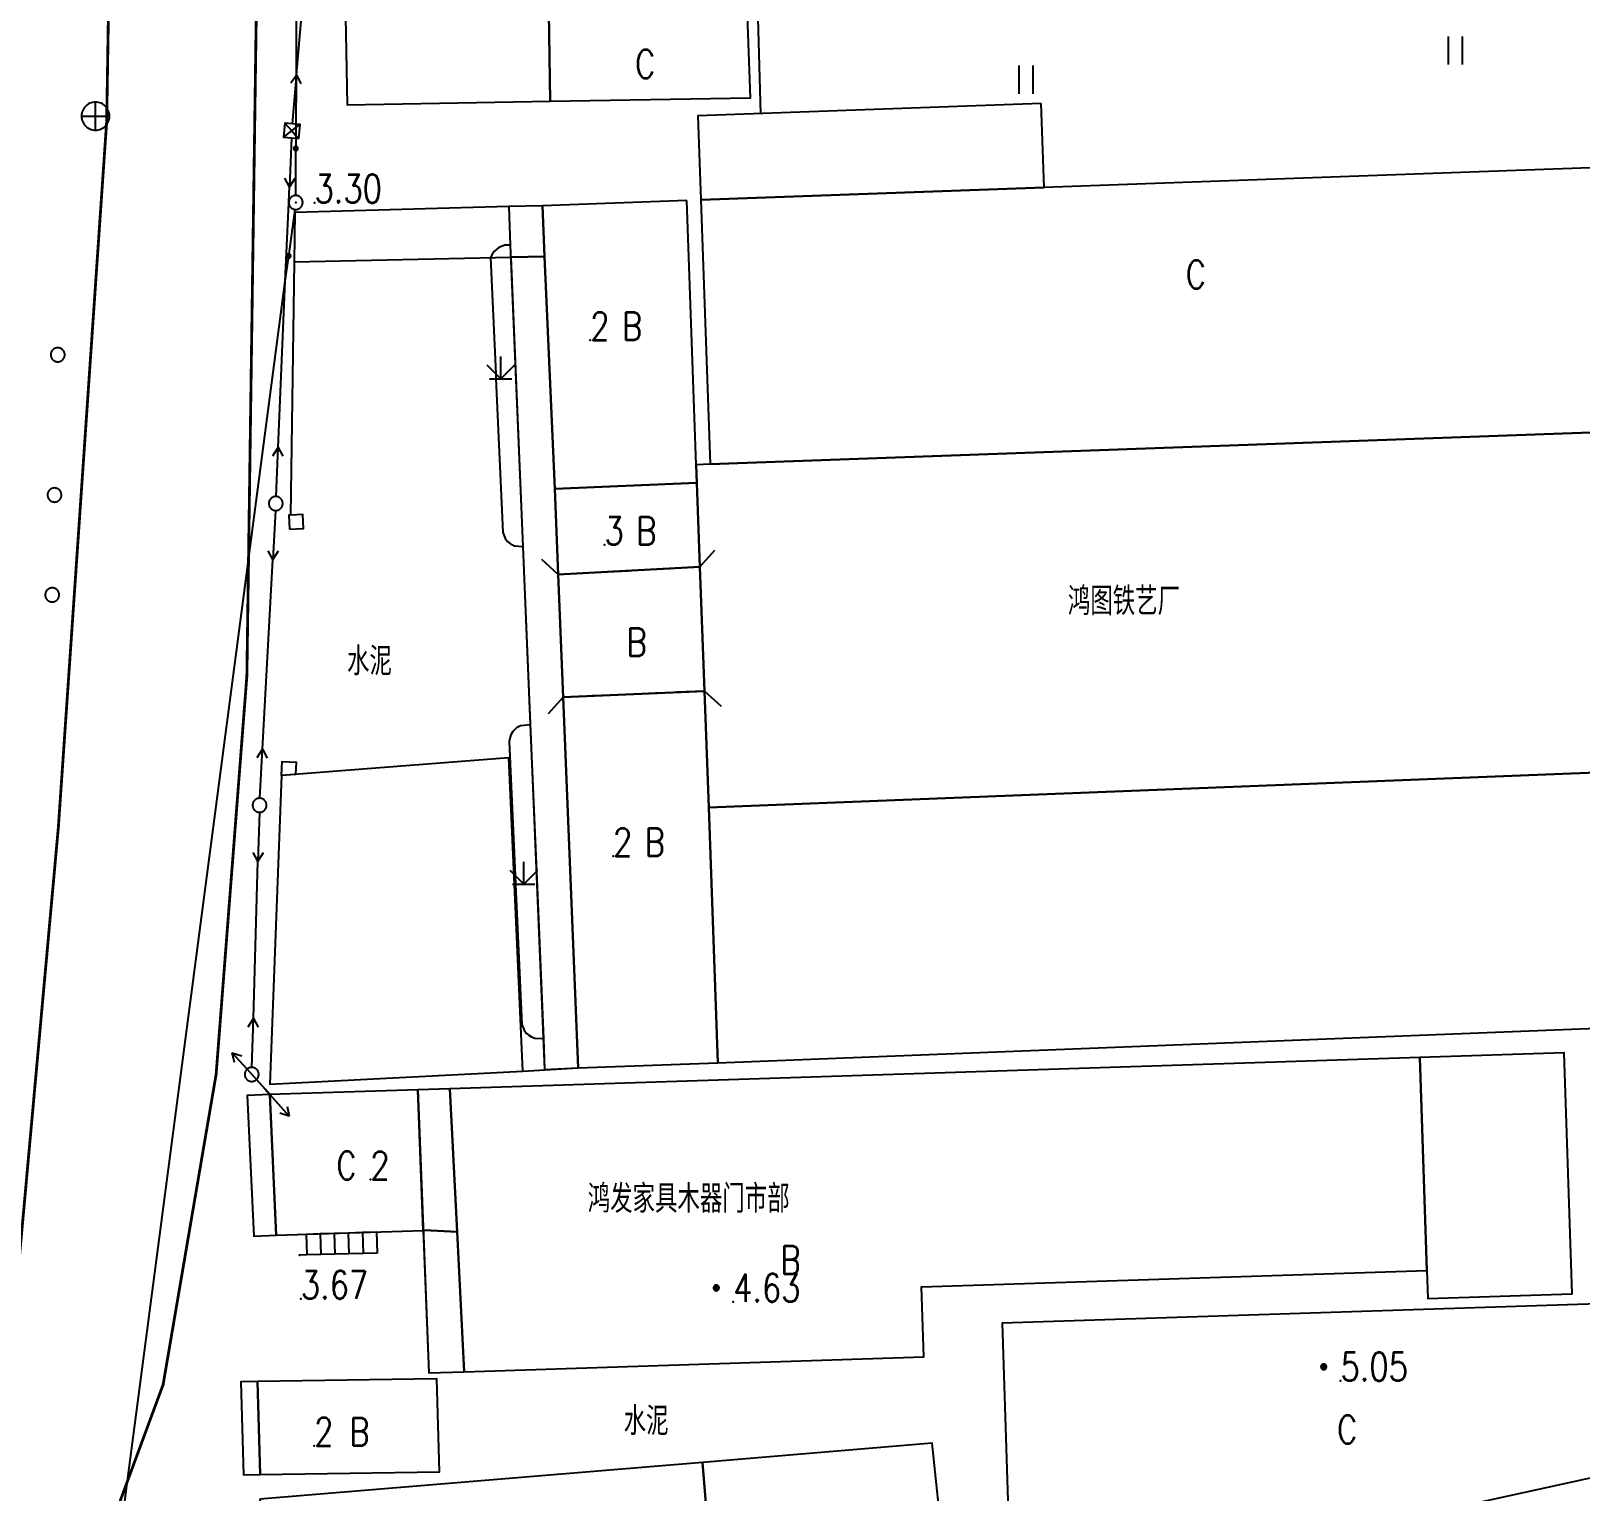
# Model space of a CAD drawing. Extents: x 500064 to 501389, y 2542464 to 2545400.
# Drawn here: x 500870.9 to 500926.1, y 2543060.9 to 2543113 of the extents above; entities that cross this region are included whole.
import ezdxf

# ---------------------------------------------------------------- set-up
doc = ezdxf.new("R2010")
doc.units = 0
doc.header["$LTSCALE"] = 0.5
doc.linetypes.add('CENTER', pattern=[50.8, 31.75, -6.35, 6.35, -6.35])
doc.layers.add('地形图', color=8, linetype='CONTINUOUS')
doc.styles.add('HZ', font='romans.shx', dxfattribs={"width": 0.8, "bigfont": 'hztxt.shx'})

msp = doc.modelspace()

# ---------------------------------------------------------------- linework, layer by layer
at = {"layer": '地形图', "linetype": 'Continuous', "const_width": 0.1}
for points in [[(500667.086, 2543067.802), (500671.164, 2543067.622), (500701.342, 2543066.147), (500776.595, 2543062.722), (500799.805, 2543061.735), (500803.564, 2543059.778), (500821.423, 2543056.131), (500853.3, 2543056.079), (500858.689, 2543055.787), (500865.966, 2543053.35), (500870.357, 2543068.279), (500871.832, 2543084.568), (500873.555, 2543109.732), (500873.767, 2543122.87), (500871.505, 2543174.385), (500869.9, 2543231.392), (500861.967, 2543231.689)], [(500850.517, 2543005.948), (500853.029, 2543012.401), (500853.119, 2543012.632), (500855.767, 2543019.898), (500866.887, 2543043.639), (500870.881, 2543052.018), (500875.567, 2543064.709), (500877.172, 2543074.102), (500877.457, 2543075.769), (500878.553, 2543089.964), (500879.152, 2543132.117), (500876.635, 2543182.176), (500875.783, 2543196.785), (500880.942, 2543198.414), (500929.447, 2543199.555), (500953.948, 2543200.504), (500963.999, 2543201.539), (500971.892, 2543201.528)]]:
    msp.add_lwpolyline(points, dxfattribs=at)
at = {"layer": '地形图'}
for points in [[(500880.465, 2543161.488), (500880.411, 2543144.093), (500880.408, 2543143.246), (500880.408, 2543143.229), (500880.408, 2543143.214), (500880.402, 2543141.413), (500880.398, 2543140.231), (500880.308, 2543111.367), (500880.307, 2543111.175), (500880.303, 2543109.638), (500880.302, 2543109.513), (500880.301, 2543109.237), (500880.301, 2543109.135), (500880.3, 2543108.844)], [(500880.326, 2543111.393), (500881.387, 2543123.748)], [(500896.76, 2543113.834), (500896.866, 2543110.012)], [(500921.392, 2543111.763), (500921.392, 2543112.763)], [(500921.892, 2543111.763), (500921.892, 2543112.763)], [(500880.124, 2543111.103), (500880.308, 2543111.367), (500880.326, 2543111.393)], [(500880.177, 2543109.65), (500880.307, 2543111.175), (500880.326, 2543111.393)], [(500880.326, 2543111.393), (500880.476, 2543111.073)], [(500906.09, 2543110.721), (500906.09, 2543111.721)], [(500906.59, 2543110.721), (500906.59, 2543111.721)], [(500873.157, 2543109.422), (500873.209, 2543109.424), (500873.261, 2543109.433), (500873.311, 2543109.446), (500873.36, 2543109.465), (500873.407, 2543109.489), (500873.45, 2543109.517), (500873.491, 2543109.55), (500873.528, 2543109.587), (500873.561, 2543109.628), (500873.59, 2543109.672), (500873.613, 2543109.718), (500873.632, 2543109.767), (500873.646, 2543109.818), (500873.654, 2543109.87), (500873.657, 2543109.922), (500873.654, 2543109.974), (500873.646, 2543110.026), (500873.632, 2543110.076), (500873.613, 2543110.125), (500873.59, 2543110.172), (500873.561, 2543110.216), (500873.528, 2543110.256), (500873.491, 2543110.293), (500873.45, 2543110.326), (500873.407, 2543110.355), (500873.36, 2543110.379), (500873.311, 2543110.397), (500873.261, 2543110.411), (500873.209, 2543110.419), (500873.157, 2543110.422), (500873.104, 2543110.419), (500873.053, 2543110.411), (500873.002, 2543110.397), (500872.953, 2543110.379), (500872.907, 2543110.355), (500872.863, 2543110.326), (500872.822, 2543110.293), (500872.785, 2543110.256), (500872.752, 2543110.216), (500872.724, 2543110.172), (500872.7, 2543110.125), (500872.681, 2543110.076), (500872.667, 2543110.026), (500872.659, 2543109.974), (500872.657, 2543109.922), (500872.659, 2543109.87), (500872.667, 2543109.818), (500872.681, 2543109.767), (500872.7, 2543109.718), (500872.724, 2543109.672), (500872.752, 2543109.628), (500872.785, 2543109.587), (500872.822, 2543109.55), (500872.863, 2543109.517), (500872.907, 2543109.489), (500872.953, 2543109.465), (500873.002, 2543109.446), (500873.053, 2543109.433), (500873.104, 2543109.424), (500873.157, 2543109.422)], [(500873.157, 2543109.422), (500873.157, 2543109.922), (500873.157, 2543110.422)], [(500872.657, 2543109.922), (500873.157, 2543109.922), (500873.657, 2543109.922)], [(500880.401, 2543109.126), (500880.448, 2543109.624), (500880.303, 2543109.638), (500880.177, 2543109.65), (500879.909, 2543109.675), (500879.862, 2543109.177), (500880.144, 2543109.151), (500880.301, 2543109.135), (500880.401, 2543109.126)], [(500879.862, 2543109.177), (500880.155, 2543109.4), (500880.302, 2543109.513), (500880.448, 2543109.624)], [(500879.909, 2543109.675), (500880.155, 2543109.4), (500880.301, 2543109.237), (500880.401, 2543109.126)], [(500880.144, 2543109.151), (500880.069, 2543107.402)], [(500880.3, 2543108.844), (500880.298, 2543108.844), (500880.296, 2543108.844), (500880.293, 2543108.844), (500880.291, 2543108.844), (500880.288, 2543108.843), (500880.286, 2543108.843), (500880.284, 2543108.842), (500880.282, 2543108.842), (500880.279, 2543108.841), (500880.277, 2543108.841), (500880.275, 2543108.84), (500880.273, 2543108.839), (500880.27, 2543108.838), (500880.268, 2543108.837), (500880.266, 2543108.836), (500880.264, 2543108.835), (500880.262, 2543108.834), (500880.26, 2543108.833), (500880.258, 2543108.831), (500880.256, 2543108.83), (500880.254, 2543108.829), (500880.252, 2543108.827), (500880.251, 2543108.826), (500880.249, 2543108.824), (500880.247, 2543108.822), (500880.245, 2543108.821), (500880.244, 2543108.819), (500880.242, 2543108.817), (500880.241, 2543108.815), (500880.239, 2543108.813), (500880.238, 2543108.812), (500880.237, 2543108.81), (500880.236, 2543108.808), (500880.234, 2543108.806), (500880.233, 2543108.804), (500880.232, 2543108.801), (500880.231, 2543108.799), (500880.23, 2543108.797), (500880.23, 2543108.795), (500880.229, 2543108.793), (500880.228, 2543108.79), (500880.227, 2543108.788), (500880.227, 2543108.786), (500880.226, 2543108.784), (500880.226, 2543108.781), (500880.226, 2543108.779), (500880.225, 2543108.777), (500880.225, 2543108.774), (500880.225, 2543108.772), (500880.225, 2543108.769), (500880.225, 2543108.767), (500880.225, 2543108.765), (500880.225, 2543108.762), (500880.226, 2543108.76), (500880.226, 2543108.758), (500880.226, 2543108.755), (500880.227, 2543108.753), (500880.227, 2543108.751), (500880.228, 2543108.749), (500880.229, 2543108.746), (500880.229, 2543108.744), (500880.23, 2543108.742), (500880.231, 2543108.74), (500880.232, 2543108.738), (500880.233, 2543108.735), (500880.234, 2543108.733), (500880.235, 2543108.731), (500880.237, 2543108.729), (500880.238, 2543108.727), (500880.239, 2543108.725), (500880.241, 2543108.723), (500880.242, 2543108.722), (500880.244, 2543108.72), (500880.245, 2543108.718), (500880.247, 2543108.716), (500880.248, 2543108.715), (500880.25, 2543108.713), (500880.252, 2543108.712), (500880.254, 2543108.71), (500880.256, 2543108.709), (500880.258, 2543108.707), (500880.26, 2543108.706), (500880.262, 2543108.705), (500880.264, 2543108.704), (500880.266, 2543108.703), (500880.268, 2543108.701), (500880.27, 2543108.701), (500880.273, 2543108.699), (500880.275, 2543108.699), (500880.277, 2543108.698), (500880.279, 2543108.697), (500880.281, 2543108.697), (500880.283, 2543108.696), (500880.286, 2543108.696), (500880.288, 2543108.695), (500880.29, 2543108.695), (500880.293, 2543108.695), (500880.295, 2543108.694), (500880.297, 2543108.694), (500880.3, 2543108.694)], [(500880.237, 2543108.81), (500880.273, 2543108.699)], [(500880.273, 2543108.699), (500880.275, 2543108.699)], [(500880.277, 2543108.841), (500880.275, 2543108.84)], [(500880.275, 2543108.699), (500880.275, 2543108.84)], [(500880.277, 2543108.841), (500880.3, 2543108.77), (500880.323, 2543108.698)], [(500880.295, 2543107.094), (500880.3, 2543108.694), (500880.3, 2543108.77), (500880.3, 2543108.844)], [(500880.3, 2543108.694), (500880.302, 2543108.694), (500880.304, 2543108.694), (500880.307, 2543108.695), (500880.309, 2543108.695), (500880.311, 2543108.695), (500880.314, 2543108.696), (500880.316, 2543108.696), (500880.318, 2543108.697), (500880.321, 2543108.697), (500880.323, 2543108.698), (500880.325, 2543108.698), (500880.327, 2543108.699), (500880.33, 2543108.7), (500880.332, 2543108.701), (500880.334, 2543108.702), (500880.336, 2543108.703), (500880.338, 2543108.705), (500880.34, 2543108.706), (500880.342, 2543108.707), (500880.344, 2543108.708), (500880.346, 2543108.71), (500880.348, 2543108.711), (500880.349, 2543108.713), (500880.351, 2543108.714), (500880.353, 2543108.716), (500880.355, 2543108.718), (500880.356, 2543108.719), (500880.358, 2543108.721), (500880.359, 2543108.723), (500880.361, 2543108.725), (500880.362, 2543108.727), (500880.363, 2543108.729), (500880.364, 2543108.731), (500880.366, 2543108.733), (500880.367, 2543108.735), (500880.368, 2543108.737), (500880.369, 2543108.739), (500880.37, 2543108.741), (500880.37, 2543108.744), (500880.371, 2543108.746), (500880.372, 2543108.748), (500880.373, 2543108.75), (500880.373, 2543108.753), (500880.374, 2543108.755), (500880.374, 2543108.757), (500880.374, 2543108.76), (500880.375, 2543108.762), (500880.375, 2543108.764), (500880.375, 2543108.767), (500880.375, 2543108.769), (500880.375, 2543108.771), (500880.375, 2543108.774), (500880.375, 2543108.776), (500880.374, 2543108.778), (500880.374, 2543108.781), (500880.374, 2543108.783), (500880.373, 2543108.785), (500880.373, 2543108.788), (500880.372, 2543108.79), (500880.371, 2543108.792), (500880.371, 2543108.794), (500880.37, 2543108.797), (500880.369, 2543108.799), (500880.368, 2543108.801), (500880.367, 2543108.803), (500880.366, 2543108.805), (500880.365, 2543108.807), (500880.363, 2543108.809), (500880.362, 2543108.811), (500880.361, 2543108.813), (500880.359, 2543108.815), (500880.358, 2543108.817), (500880.356, 2543108.819), (500880.355, 2543108.82), (500880.353, 2543108.822), (500880.351, 2543108.824), (500880.35, 2543108.825), (500880.348, 2543108.827), (500880.346, 2543108.828), (500880.344, 2543108.83), (500880.342, 2543108.831), (500880.34, 2543108.832), (500880.338, 2543108.834), (500880.336, 2543108.835), (500880.334, 2543108.836), (500880.332, 2543108.837), (500880.33, 2543108.838), (500880.327, 2543108.839), (500880.325, 2543108.84), (500880.323, 2543108.841), (500880.321, 2543108.841), (500880.319, 2543108.842), (500880.317, 2543108.842), (500880.314, 2543108.843), (500880.312, 2543108.843), (500880.31, 2543108.844), (500880.307, 2543108.844), (500880.305, 2543108.844), (500880.303, 2543108.844), (500880.3, 2543108.844)], [(500880.323, 2543108.698), (500880.325, 2543108.698)], [(500880.325, 2543108.698), (500880.325, 2543108.84)], [(500880.327, 2543108.839), (500880.325, 2543108.84)], [(500880.327, 2543108.839), (500880.363, 2543108.729)], [(500880.069, 2543107.402), (500879.906, 2543107.716)], [(500880.259, 2543107.701), (500880.069, 2543107.402)], [(500879.67, 2543098.113), (500879.924, 2543104.034), (500880.045, 2543106.829), (500880.047, 2543106.876), (500880.047, 2543106.881), (500880.069, 2543107.402)], [(500880.294, 2543106.594), (500880.31, 2543106.595), (500880.325, 2543106.596), (500880.341, 2543106.599), (500880.356, 2543106.602), (500880.371, 2543106.607), (500880.386, 2543106.612), (500880.4, 2543106.618), (500880.414, 2543106.625), (500880.428, 2543106.633), (500880.441, 2543106.642), (500880.453, 2543106.652), (500880.465, 2543106.662), (500880.476, 2543106.673), (500880.487, 2543106.685), (500880.496, 2543106.697), (500880.505, 2543106.71), (500880.513, 2543106.724), (500880.52, 2543106.738), (500880.526, 2543106.752), (500880.532, 2543106.767), (500880.536, 2543106.782), (500880.54, 2543106.797), (500880.542, 2543106.813), (500880.543, 2543106.829), (500880.544, 2543106.844), (500880.543, 2543106.86), (500880.542, 2543106.876), (500880.54, 2543106.891), (500880.536, 2543106.906), (500880.532, 2543106.922), (500880.526, 2543106.936), (500880.52, 2543106.951), (500880.513, 2543106.965), (500880.505, 2543106.978), (500880.496, 2543106.991), (500880.487, 2543107.004), (500880.476, 2543107.015), (500880.465, 2543107.027), (500880.453, 2543107.037), (500880.441, 2543107.047), (500880.428, 2543107.055), (500880.414, 2543107.063), (500880.4, 2543107.07), (500880.386, 2543107.077), (500880.371, 2543107.082), (500880.356, 2543107.086), (500880.341, 2543107.09), (500880.325, 2543107.092), (500880.31, 2543107.094), (500880.295, 2543107.094), (500880.278, 2543107.094), (500880.263, 2543107.092), (500880.247, 2543107.09), (500880.232, 2543107.086), (500880.217, 2543107.082), (500880.202, 2543107.077), (500880.188, 2543107.07), (500880.174, 2543107.063), (500880.16, 2543107.055), (500880.147, 2543107.047), (500880.135, 2543107.037), (500880.123, 2543107.027), (500880.112, 2543107.015), (500880.101, 2543107.004), (500880.092, 2543106.991), (500880.083, 2543106.978), (500880.075, 2543106.965), (500880.068, 2543106.951), (500880.062, 2543106.936), (500880.056, 2543106.922), (500880.052, 2543106.906), (500880.048, 2543106.891), (500880.047, 2543106.881), (500880.047, 2543106.876), (500880.044, 2543106.86), (500880.044, 2543106.844), (500880.045, 2543106.829), (500880.046, 2543106.813), (500880.048, 2543106.797), (500880.052, 2543106.782), (500880.056, 2543106.767), (500880.062, 2543106.752), (500880.068, 2543106.738), (500880.075, 2543106.724), (500880.083, 2543106.71), (500880.092, 2543106.697), (500880.101, 2543106.685), (500880.112, 2543106.673), (500880.123, 2543106.662), (500880.135, 2543106.652), (500880.147, 2543106.642), (500880.16, 2543106.633), (500880.174, 2543106.625), (500880.188, 2543106.618), (500880.202, 2543106.612), (500880.217, 2543106.607), (500880.232, 2543106.602), (500880.247, 2543106.599), (500880.261, 2543106.596), (500880.263, 2543106.596), (500880.278, 2543106.595), (500880.294, 2543106.594)], [(500880.261, 2543106.596), (500880.053, 2543105.01), (500880.043, 2543104.937), (500880.033, 2543104.861)], [(500889.087, 2543106.729), (500887.887, 2543106.696), (500887.944, 2543105.327), (500888.392, 2543094.58), (500888.657, 2543088.222), (500888.875, 2543082.997), (500889.123, 2543077.049), (500889.169, 2543075.936), (500890.367, 2543075.999)], [(500887.944, 2543105.327), (500887.748, 2543105.317), (500887.534, 2543105.237), (500887.377, 2543105.112), (500887.294, 2543105.002), (500887.24, 2543104.877), (500887.425, 2543100.738), (500887.433, 2543100.559), (500887.677, 2543095.089), (500887.764, 2543094.87), (500887.845, 2543094.766), (500887.949, 2543094.68), (500888.091, 2543094.609), (500888.392, 2543094.58)], [(500872.33, 2543046.271), (500879.924, 2543104.034), (500880.033, 2543104.861)], [(500880.053, 2543105.01), (500880.05, 2543105.01), (500880.048, 2543105.011), (500880.046, 2543105.011), (500880.043, 2543105.011), (500880.041, 2543105.011), (500880.039, 2543105.011), (500880.036, 2543105.01), (500880.034, 2543105.01), (500880.032, 2543105.01), (500880.029, 2543105.009), (500880.027, 2543105.009), (500880.025, 2543105.008), (500880.022, 2543105.008), (500880.02, 2543105.007), (500880.018, 2543105.006), (500880.016, 2543105.006), (500880.014, 2543105.005), (500880.011, 2543105.004), (500880.009, 2543105.003), (500880.007, 2543105.002), (500880.005, 2543105), (500880.003, 2543104.999), (500880.001, 2543104.998), (500879.999, 2543104.997), (500879.997, 2543104.995), (500879.996, 2543104.994), (500879.994, 2543104.992), (500879.992, 2543104.991), (500879.99, 2543104.989), (500879.989, 2543104.987), (500879.987, 2543104.986), (500879.985, 2543104.984), (500879.984, 2543104.982), (500879.983, 2543104.98), (500879.981, 2543104.978), (500879.98, 2543104.976), (500879.979, 2543104.974), (500879.977, 2543104.972), (500879.976, 2543104.97), (500879.975, 2543104.968), (500879.974, 2543104.966), (500879.973, 2543104.964), (500879.973, 2543104.961), (500879.972, 2543104.959), (500879.971, 2543104.957), (500879.97, 2543104.955), (500879.97, 2543104.952), (500879.969, 2543104.95), (500879.969, 2543104.948), (500879.969, 2543104.945), (500879.968, 2543104.943), (500879.968, 2543104.941), (500879.968, 2543104.938), (500879.968, 2543104.936), (500879.968, 2543104.934), (500879.968, 2543104.931), (500879.968, 2543104.929), (500879.969, 2543104.927), (500879.969, 2543104.924), (500879.969, 2543104.922), (500879.97, 2543104.92), (500879.97, 2543104.917), (500879.971, 2543104.915), (500879.972, 2543104.913), (500879.972, 2543104.911), (500879.973, 2543104.908), (500879.974, 2543104.906), (500879.975, 2543104.904), (500879.976, 2543104.902), (500879.977, 2543104.9), (500879.978, 2543104.898), (500879.98, 2543104.896), (500879.981, 2543104.894), (500879.982, 2543104.892), (500879.984, 2543104.89), (500879.985, 2543104.888), (500879.987, 2543104.886), (500879.988, 2543104.885), (500879.99, 2543104.883), (500879.991, 2543104.881), (500879.993, 2543104.88), (500879.995, 2543104.878), (500879.997, 2543104.877), (500879.999, 2543104.875), (500880.001, 2543104.874), (500880.003, 2543104.873), (500880.005, 2543104.871), (500880.008, 2543104.87), (500880.009, 2543104.869), (500880.011, 2543104.868), (500880.013, 2543104.867), (500880.015, 2543104.866), (500880.017, 2543104.865), (500880.02, 2543104.864), (500880.022, 2543104.864), (500880.024, 2543104.863), (500880.026, 2543104.863), (500880.029, 2543104.862), (500880.031, 2543104.862), (500880.033, 2543104.861)], [(500880.008, 2543104.87), (500879.985, 2543104.984)], [(500880.008, 2543104.87), (500880.009, 2543104.869)], [(500880.027, 2543105.009), (500880.009, 2543104.869)], [(500880.029, 2543105.009), (500880.027, 2543105.009)], [(500880.057, 2543104.862), (500880.043, 2543104.937), (500880.029, 2543105.009)], [(500880.033, 2543104.861), (500880.036, 2543104.861), (500880.038, 2543104.861), (500880.04, 2543104.861), (500880.043, 2543104.861), (500880.045, 2543104.861), (500880.047, 2543104.861), (500880.05, 2543104.861), (500880.052, 2543104.861), (500880.054, 2543104.862), (500880.057, 2543104.862), (500880.059, 2543104.862), (500880.061, 2543104.863), (500880.064, 2543104.864), (500880.066, 2543104.864), (500880.068, 2543104.865), (500880.07, 2543104.866), (500880.072, 2543104.867), (500880.075, 2543104.868), (500880.077, 2543104.869), (500880.079, 2543104.87), (500880.081, 2543104.871), (500880.083, 2543104.872), (500880.085, 2543104.873), (500880.087, 2543104.875), (500880.089, 2543104.876), (500880.091, 2543104.878), (500880.092, 2543104.879), (500880.094, 2543104.881), (500880.096, 2543104.882), (500880.097, 2543104.884), (500880.099, 2543104.886), (500880.101, 2543104.888), (500880.102, 2543104.889), (500880.103, 2543104.891), (500880.105, 2543104.893), (500880.106, 2543104.895), (500880.107, 2543104.897), (500880.109, 2543104.899), (500880.11, 2543104.901), (500880.111, 2543104.903), (500880.112, 2543104.906), (500880.113, 2543104.908), (500880.114, 2543104.91), (500880.114, 2543104.912), (500880.115, 2543104.914), (500880.116, 2543104.917), (500880.116, 2543104.919), (500880.117, 2543104.921), (500880.117, 2543104.924), (500880.117, 2543104.926), (500880.118, 2543104.928), (500880.118, 2543104.931), (500880.118, 2543104.933), (500880.118, 2543104.935), (500880.118, 2543104.938), (500880.118, 2543104.94), (500880.118, 2543104.942), (500880.118, 2543104.945), (500880.117, 2543104.947), (500880.117, 2543104.949), (500880.116, 2543104.952), (500880.116, 2543104.954), (500880.115, 2543104.956), (500880.115, 2543104.958), (500880.114, 2543104.961), (500880.113, 2543104.963), (500880.112, 2543104.965), (500880.111, 2543104.967), (500880.11, 2543104.969), (500880.109, 2543104.971), (500880.108, 2543104.974), (500880.107, 2543104.976), (500880.105, 2543104.978), (500880.104, 2543104.979), (500880.103, 2543104.981), (500880.101, 2543104.983), (500880.1, 2543104.985), (500880.098, 2543104.987), (500880.096, 2543104.988), (500880.095, 2543104.99), (500880.093, 2543104.992), (500880.091, 2543104.993), (500880.089, 2543104.995), (500880.087, 2543104.996), (500880.086, 2543104.998), (500880.084, 2543104.999), (500880.082, 2543105), (500880.079, 2543105.001), (500880.077, 2543105.003), (500880.075, 2543105.003), (500880.073, 2543105.004), (500880.071, 2543105.005), (500880.069, 2543105.006), (500880.067, 2543105.007), (500880.064, 2543105.008), (500880.062, 2543105.008), (500880.06, 2543105.009), (500880.057, 2543105.009), (500880.055, 2543105.01), (500880.053, 2543105.01)], [(500880.057, 2543104.862), (500880.059, 2543104.862)], [(500880.077, 2543105.003), (500880.059, 2543104.862)], [(500880.079, 2543105.001), (500880.077, 2543105.003)], [(500880.101, 2543104.888), (500880.079, 2543105.001)], [(500880.24, 2543104.724), (500880.104, 2543095.701)], [(500871.804, 2543101.167), (500871.82, 2543101.167), (500871.836, 2543101.168), (500871.851, 2543101.17), (500871.867, 2543101.173), (500871.882, 2543101.177), (500871.897, 2543101.182), (500871.911, 2543101.188), (500871.925, 2543101.195), (500871.939, 2543101.203), (500871.952, 2543101.211), (500871.965, 2543101.221), (500871.977, 2543101.231), (500871.988, 2543101.242), (500871.999, 2543101.253), (500872.009, 2543101.265), (500872.018, 2543101.278), (500872.026, 2543101.291), (500872.034, 2543101.305), (500872.04, 2543101.319), (500872.046, 2543101.334), (500872.051, 2543101.349), (500872.054, 2543101.364), (500872.057, 2543101.38), (500872.059, 2543101.395), (500872.06, 2543101.411), (500872.06, 2543101.427), (500872.059, 2543101.442), (500872.057, 2543101.458), (500872.054, 2543101.473), (500872.05, 2543101.489), (500872.045, 2543101.503), (500872.039, 2543101.518), (500872.032, 2543101.532), (500872.024, 2543101.546), (500872.016, 2543101.559), (500872.006, 2543101.572), (500871.996, 2543101.584), (500871.985, 2543101.595), (500871.974, 2543101.606), (500871.962, 2543101.616), (500871.949, 2543101.625), (500871.935, 2543101.633), (500871.922, 2543101.641), (500871.907, 2543101.647), (500871.893, 2543101.653), (500871.878, 2543101.657), (500871.863, 2543101.661), (500871.847, 2543101.664), (500871.831, 2543101.666), (500871.816, 2543101.667), (500871.8, 2543101.667), (500871.784, 2543101.666), (500871.769, 2543101.663), (500871.754, 2543101.66), (500871.738, 2543101.656), (500871.723, 2543101.651), (500871.709, 2543101.645), (500871.695, 2543101.639), (500871.681, 2543101.631), (500871.668, 2543101.622), (500871.655, 2543101.613), (500871.643, 2543101.603), (500871.632, 2543101.592), (500871.621, 2543101.581), (500871.611, 2543101.568), (500871.602, 2543101.556), (500871.594, 2543101.542), (500871.586, 2543101.528), (500871.58, 2543101.514), (500871.574, 2543101.5), (500871.569, 2543101.485), (500871.566, 2543101.469), (500871.563, 2543101.454), (500871.561, 2543101.438), (500871.56, 2543101.423), (500871.56, 2543101.407), (500871.561, 2543101.391), (500871.563, 2543101.376), (500871.567, 2543101.36), (500871.571, 2543101.345), (500871.576, 2543101.33), (500871.581, 2543101.316), (500871.588, 2543101.301), (500871.596, 2543101.288), (500871.604, 2543101.275), (500871.614, 2543101.262), (500871.624, 2543101.25), (500871.635, 2543101.239), (500871.646, 2543101.228), (500871.658, 2543101.218), (500871.671, 2543101.209), (500871.685, 2543101.201), (500871.698, 2543101.193), (500871.713, 2543101.187), (500871.727, 2543101.181), (500871.742, 2543101.176), (500871.758, 2543101.172), (500871.773, 2543101.17), (500871.789, 2543101.168), (500871.804, 2543101.167)], [(500887.104, 2543101.059), (500887.425, 2543100.738), (500887.604, 2543100.559)], [(500887.604, 2543100.559), (500887.604, 2543101.359)], [(500887.604, 2543100.559), (500888.104, 2543101.059)], [(500887.204, 2543100.559), (500887.433, 2543100.559), (500887.604, 2543100.559), (500888.004, 2543100.559)], [(500879.48, 2543097.815), (500879.67, 2543098.113)], [(500879.595, 2543096.365), (500879.67, 2543098.113)], [(500879.67, 2543098.113), (500879.833, 2543097.8)], [(500871.689, 2543096.168), (500871.705, 2543096.168), (500871.721, 2543096.169), (500871.736, 2543096.172), (500871.751, 2543096.175), (500871.767, 2543096.179), (500871.782, 2543096.184), (500871.796, 2543096.19), (500871.81, 2543096.196), (500871.824, 2543096.204), (500871.837, 2543096.213), (500871.85, 2543096.222), (500871.862, 2543096.232), (500871.873, 2543096.243), (500871.884, 2543096.254), (500871.894, 2543096.267), (500871.903, 2543096.279), (500871.911, 2543096.293), (500871.919, 2543096.307), (500871.925, 2543096.321), (500871.931, 2543096.335), (500871.936, 2543096.35), (500871.939, 2543096.366), (500871.942, 2543096.381), (500871.944, 2543096.397), (500871.945, 2543096.412), (500871.945, 2543096.428), (500871.944, 2543096.444), (500871.941, 2543096.459), (500871.938, 2543096.475), (500871.934, 2543096.49), (500871.929, 2543096.505), (500871.923, 2543096.519), (500871.917, 2543096.533), (500871.909, 2543096.547), (500871.9, 2543096.56), (500871.891, 2543096.573), (500871.881, 2543096.585), (500871.87, 2543096.596), (500871.859, 2543096.607), (500871.846, 2543096.617), (500871.834, 2543096.626), (500871.82, 2543096.634), (500871.807, 2543096.642), (500871.792, 2543096.648), (500871.778, 2543096.654), (500871.763, 2543096.659), (500871.747, 2543096.663), (500871.732, 2543096.665), (500871.716, 2543096.667), (500871.701, 2543096.668), (500871.685, 2543096.668), (500871.669, 2543096.667), (500871.654, 2543096.665), (500871.638, 2543096.662), (500871.623, 2543096.658), (500871.608, 2543096.653), (500871.594, 2543096.647), (500871.579, 2543096.64), (500871.566, 2543096.632), (500871.553, 2543096.624), (500871.54, 2543096.614), (500871.528, 2543096.604), (500871.517, 2543096.593), (500871.506, 2543096.582), (500871.496, 2543096.57), (500871.487, 2543096.557), (500871.479, 2543096.544), (500871.471, 2543096.53), (500871.465, 2543096.516), (500871.459, 2543096.501), (500871.454, 2543096.486), (500871.45, 2543096.471), (500871.448, 2543096.455), (500871.446, 2543096.44), (500871.445, 2543096.424), (500871.445, 2543096.408), (500871.446, 2543096.393), (500871.448, 2543096.377), (500871.451, 2543096.362), (500871.455, 2543096.346), (500871.46, 2543096.332), (500871.466, 2543096.317), (500871.473, 2543096.303), (500871.481, 2543096.289), (500871.489, 2543096.276), (500871.499, 2543096.263), (500871.509, 2543096.251), (500871.52, 2543096.24), (500871.531, 2543096.229), (500871.543, 2543096.219), (500871.556, 2543096.21), (500871.569, 2543096.202), (500871.583, 2543096.194), (500871.598, 2543096.188), (500871.612, 2543096.182), (500871.627, 2543096.178), (500871.642, 2543096.174), (500871.658, 2543096.171), (500871.673, 2543096.169), (500871.689, 2543096.168)], [(500889.531, 2543096.634), (500894.599, 2543096.857)], [(500879.584, 2543095.865), (500879.6, 2543095.866), (500879.615, 2543095.867), (500879.631, 2543095.87), (500879.646, 2543095.873), (500879.661, 2543095.877), (500879.676, 2543095.883), (500879.69, 2543095.889), (500879.704, 2543095.896), (500879.718, 2543095.904), (500879.731, 2543095.913), (500879.743, 2543095.922), (500879.755, 2543095.933), (500879.766, 2543095.944), (500879.776, 2543095.956), (500879.786, 2543095.968), (500879.795, 2543095.981), (500879.803, 2543095.995), (500879.81, 2543096.009), (500879.816, 2543096.023), (500879.822, 2543096.038), (500879.826, 2543096.053), (500879.829, 2543096.068), (500879.832, 2543096.084), (500879.833, 2543096.099), (500879.834, 2543096.115), (500879.833, 2543096.131), (500879.832, 2543096.146), (500879.829, 2543096.162), (500879.826, 2543096.177), (500879.822, 2543096.192), (500879.816, 2543096.207), (500879.81, 2543096.222), (500879.803, 2543096.236), (500879.795, 2543096.249), (500879.786, 2543096.262), (500879.776, 2543096.274), (500879.766, 2543096.286), (500879.755, 2543096.297), (500879.743, 2543096.308), (500879.731, 2543096.317), (500879.718, 2543096.326), (500879.704, 2543096.334), (500879.69, 2543096.341), (500879.676, 2543096.348), (500879.661, 2543096.353), (500879.646, 2543096.357), (500879.631, 2543096.361), (500879.615, 2543096.363), (500879.6, 2543096.365), (500879.595, 2543096.365), (500879.584, 2543096.365), (500879.568, 2543096.365), (500879.553, 2543096.363), (500879.537, 2543096.361), (500879.522, 2543096.357), (500879.507, 2543096.353), (500879.492, 2543096.348), (500879.477, 2543096.341), (500879.463, 2543096.334), (500879.45, 2543096.326), (500879.437, 2543096.317), (500879.424, 2543096.308), (500879.413, 2543096.297), (500879.402, 2543096.286), (500879.391, 2543096.274), (500879.382, 2543096.262), (500879.373, 2543096.249), (500879.365, 2543096.236), (500879.358, 2543096.222), (500879.351, 2543096.207), (500879.346, 2543096.192), (500879.342, 2543096.177), (500879.338, 2543096.162), (500879.336, 2543096.146), (500879.334, 2543096.131), (500879.334, 2543096.115), (500879.334, 2543096.099), (500879.336, 2543096.084), (500879.338, 2543096.068), (500879.342, 2543096.053), (500879.346, 2543096.038), (500879.351, 2543096.023), (500879.358, 2543096.009), (500879.365, 2543095.995), (500879.373, 2543095.981), (500879.382, 2543095.968), (500879.391, 2543095.956), (500879.402, 2543095.944), (500879.413, 2543095.933), (500879.424, 2543095.922), (500879.437, 2543095.913), (500879.45, 2543095.904), (500879.463, 2543095.896), (500879.477, 2543095.889), (500879.492, 2543095.883), (500879.507, 2543095.877), (500879.522, 2543095.873), (500879.537, 2543095.87), (500879.553, 2543095.867), (500879.568, 2543095.866), (500879.57, 2543095.866), (500879.584, 2543095.865)], [(500879.57, 2543095.866), (500879.476, 2543094.118)], [(500880.067, 2543095.199), (500880.566, 2543095.218), (500880.547, 2543095.718), (500880.104, 2543095.701), (500880.047, 2543095.699), (500880.067, 2543095.199)], [(500879.476, 2543094.118), (500879.316, 2543094.433)], [(500879.669, 2543094.414), (500879.476, 2543094.118)], [(500894.707, 2543093.859), (500895.241, 2543094.454)], [(500879.113, 2543087.357), (500879.476, 2543094.118)], [(500889.655, 2543093.584), (500889.069, 2543094.118)], [(500891.153, 2543093.666), (500892.151, 2543093.72)], [(500892.651, 2543093.747), (500893.649, 2543093.801)], [(500894.148, 2543093.829), (500894.707, 2543093.859)], [(500889.655, 2543093.584), (500890.654, 2543093.638)], [(500871.607, 2543092.606), (500871.623, 2543092.607), (500871.638, 2543092.608), (500871.654, 2543092.61), (500871.669, 2543092.613), (500871.685, 2543092.617), (500871.699, 2543092.622), (500871.714, 2543092.628), (500871.728, 2543092.635), (500871.742, 2543092.642), (500871.755, 2543092.651), (500871.768, 2543092.66), (500871.78, 2543092.67), (500871.791, 2543092.681), (500871.802, 2543092.693), (500871.812, 2543092.705), (500871.821, 2543092.718), (500871.829, 2543092.731), (500871.837, 2543092.745), (500871.843, 2543092.759), (500871.849, 2543092.774), (500871.853, 2543092.789), (500871.857, 2543092.804), (500871.86, 2543092.819), (500871.862, 2543092.835), (500871.863, 2543092.851), (500871.863, 2543092.866), (500871.862, 2543092.882), (500871.859, 2543092.898), (500871.856, 2543092.913), (500871.852, 2543092.928), (500871.847, 2543092.943), (500871.841, 2543092.958), (500871.835, 2543092.972), (500871.827, 2543092.985), (500871.818, 2543092.999), (500871.809, 2543093.011), (500871.799, 2543093.023), (500871.788, 2543093.035), (500871.777, 2543093.045), (500871.764, 2543093.055), (500871.752, 2543093.064), (500871.738, 2543093.073), (500871.724, 2543093.08), (500871.71, 2543093.087), (500871.696, 2543093.092), (500871.681, 2543093.097), (500871.665, 2543093.101), (500871.65, 2543093.104), (500871.634, 2543093.105), (500871.619, 2543093.106), (500871.603, 2543093.106), (500871.587, 2543093.105), (500871.572, 2543093.103), (500871.556, 2543093.1), (500871.541, 2543093.096), (500871.526, 2543093.091), (500871.512, 2543093.085), (500871.497, 2543093.078), (500871.484, 2543093.07), (500871.471, 2543093.062), (500871.458, 2543093.053), (500871.446, 2543093.043), (500871.435, 2543093.032), (500871.424, 2543093.02), (500871.414, 2543093.008), (500871.405, 2543092.995), (500871.397, 2543092.982), (500871.389, 2543092.968), (500871.383, 2543092.954), (500871.377, 2543092.939), (500871.372, 2543092.924), (500871.368, 2543092.909), (500871.366, 2543092.893), (500871.364, 2543092.878), (500871.363, 2543092.862), (500871.363, 2543092.846), (500871.364, 2543092.831), (500871.366, 2543092.815), (500871.369, 2543092.8), (500871.373, 2543092.785), (500871.378, 2543092.77), (500871.384, 2543092.755), (500871.391, 2543092.741), (500871.399, 2543092.727), (500871.407, 2543092.714), (500871.417, 2543092.701), (500871.427, 2543092.689), (500871.438, 2543092.678), (500871.449, 2543092.667), (500871.461, 2543092.658), (500871.474, 2543092.648), (500871.487, 2543092.64), (500871.501, 2543092.633), (500871.515, 2543092.626), (500871.53, 2543092.62), (500871.545, 2543092.616), (500871.56, 2543092.612), (500871.576, 2543092.609), (500871.591, 2543092.607), (500871.607, 2543092.606)], [(500891.871, 2543089.299), (500890.872, 2543089.255)], [(500893.369, 2543089.365), (500892.37, 2543089.321)], [(500894.867, 2543089.429), (500893.869, 2543089.386)], [(500894.867, 2543089.429), (500895.457, 2543088.888)], [(500889.832, 2543089.209), (500889.297, 2543088.619)], [(500890.372, 2543089.234), (500889.833, 2543089.21)], [(500888.657, 2543088.222), (500888.303, 2543088.189), (500888.171, 2543088.117), (500888.038, 2543087.991), (500887.966, 2543087.872), (500887.915, 2543087.705), (500887.907, 2543087.629), (500888.12, 2543082.852), (500888.134, 2543082.547), (500888.357, 2543077.549), (500888.437, 2543077.341), (500888.512, 2543077.24), (500888.602, 2543077.159), (500888.695, 2543077.101), (500888.814, 2543077.056), (500889.123, 2543077.049)], [(500878.92, 2543087.061), (500879.113, 2543087.357)], [(500879.019, 2543085.609), (500879.113, 2543087.357)], [(500879.113, 2543087.357), (500879.273, 2543087.042)], [(500879.788, 2543086.419), (500879.807, 2543086.919), (500880.307, 2543086.899), (500880.289, 2543086.458), (500879.788, 2543086.419)], [(500879.005, 2543085.11), (500879.021, 2543085.11), (500879.037, 2543085.112), (500879.052, 2543085.114), (500879.067, 2543085.118), (500879.082, 2543085.122), (500879.097, 2543085.127), (500879.112, 2543085.134), (500879.126, 2543085.141), (500879.139, 2543085.149), (500879.152, 2543085.158), (500879.165, 2543085.167), (500879.176, 2543085.178), (500879.187, 2543085.189), (500879.198, 2543085.201), (500879.207, 2543085.213), (500879.216, 2543085.226), (500879.224, 2543085.239), (500879.231, 2543085.253), (500879.238, 2543085.268), (500879.243, 2543085.283), (500879.247, 2543085.298), (500879.251, 2543085.313), (500879.253, 2543085.329), (500879.255, 2543085.344), (500879.255, 2543085.36), (500879.255, 2543085.376), (500879.253, 2543085.391), (500879.251, 2543085.407), (500879.247, 2543085.422), (500879.243, 2543085.437), (500879.238, 2543085.452), (500879.231, 2543085.466), (500879.224, 2543085.48), (500879.216, 2543085.494), (500879.207, 2543085.507), (500879.198, 2543085.519), (500879.187, 2543085.531), (500879.176, 2543085.542), (500879.165, 2543085.553), (500879.152, 2543085.562), (500879.139, 2543085.571), (500879.126, 2543085.579), (500879.112, 2543085.586), (500879.097, 2543085.592), (500879.082, 2543085.598), (500879.067, 2543085.602), (500879.052, 2543085.605), (500879.037, 2543085.608), (500879.021, 2543085.609), (500879.019, 2543085.609), (500879.005, 2543085.61), (500878.99, 2543085.609), (500878.974, 2543085.608), (500878.958, 2543085.605), (500878.943, 2543085.602), (500878.928, 2543085.598), (500878.913, 2543085.592), (500878.899, 2543085.586), (500878.885, 2543085.579), (500878.871, 2543085.571), (500878.858, 2543085.562), (500878.846, 2543085.553), (500878.834, 2543085.542), (500878.823, 2543085.531), (500878.813, 2543085.519), (500878.803, 2543085.507), (500878.794, 2543085.494), (500878.786, 2543085.48), (500878.779, 2543085.466), (500878.773, 2543085.452), (500878.767, 2543085.437), (500878.763, 2543085.422), (500878.76, 2543085.407), (500878.757, 2543085.391), (500878.756, 2543085.376), (500878.755, 2543085.36), (500878.756, 2543085.344), (500878.757, 2543085.329), (500878.76, 2543085.313), (500878.763, 2543085.298), (500878.767, 2543085.283), (500878.773, 2543085.268), (500878.779, 2543085.253), (500878.786, 2543085.239), (500878.794, 2543085.226), (500878.803, 2543085.213), (500878.813, 2543085.201), (500878.823, 2543085.189), (500878.834, 2543085.178), (500878.846, 2543085.167), (500878.858, 2543085.158), (500878.871, 2543085.149), (500878.885, 2543085.141), (500878.899, 2543085.134), (500878.913, 2543085.127), (500878.928, 2543085.122), (500878.943, 2543085.118), (500878.958, 2543085.114), (500878.974, 2543085.112), (500878.99, 2543085.11), (500878.998, 2543085.11), (500879.005, 2543085.11)], [(500878.998, 2543085.11), (500878.947, 2543083.361)], [(500878.947, 2543083.361), (500878.779, 2543083.672)], [(500878.785, 2543077.764), (500878.947, 2543083.361)], [(500879.133, 2543083.662), (500878.947, 2543083.361)], [(500888.425, 2543082.547), (500888.425, 2543083.347)], [(500887.925, 2543083.047), (500888.12, 2543082.852), (500888.425, 2543082.547)], [(500888.425, 2543082.547), (500888.875, 2543082.997), (500888.925, 2543083.047)], [(500888.025, 2543082.547), (500888.134, 2543082.547), (500888.425, 2543082.547), (500888.825, 2543082.547)], [(500878.6, 2543077.463), (500878.785, 2543077.764)], [(500878.734, 2543076.014), (500878.785, 2543077.764)], [(500878.785, 2543077.764), (500878.953, 2543077.453)], [(500880.06, 2543074.274), (500879.367, 2543075.049), (500879.201, 2543075.235), (500878.894, 2543075.578), (500878.561, 2543075.951), (500878.034, 2543076.54)], [(500879.201, 2543075.235), (500878.894, 2543075.578), (500878.561, 2543075.951), (500878.034, 2543076.54)], [(500878.106, 2543076.194), (500878.034, 2543076.54)], [(500878.034, 2543076.54), (500878.37, 2543076.429)], [(500878.727, 2543075.515), (500878.743, 2543075.515), (500878.758, 2543075.517), (500878.774, 2543075.519), (500878.789, 2543075.523), (500878.804, 2543075.527), (500878.819, 2543075.532), (500878.834, 2543075.538), (500878.848, 2543075.546), (500878.861, 2543075.554), (500878.874, 2543075.562), (500878.886, 2543075.572), (500878.894, 2543075.578), (500878.898, 2543075.582), (500878.909, 2543075.594), (500878.92, 2543075.605), (500878.929, 2543075.618), (500878.938, 2543075.631), (500878.946, 2543075.644), (500878.953, 2543075.658), (500878.96, 2543075.673), (500878.965, 2543075.687), (500878.969, 2543075.703), (500878.973, 2543075.718), (500878.975, 2543075.733), (500878.977, 2543075.749), (500878.977, 2543075.765), (500878.977, 2543075.78), (500878.975, 2543075.796), (500878.973, 2543075.812), (500878.969, 2543075.827), (500878.965, 2543075.842), (500878.96, 2543075.857), (500878.953, 2543075.871), (500878.946, 2543075.885), (500878.938, 2543075.899), (500878.929, 2543075.912), (500878.92, 2543075.924), (500878.909, 2543075.936), (500878.898, 2543075.947), (500878.886, 2543075.957), (500878.874, 2543075.967), (500878.861, 2543075.976), (500878.848, 2543075.984), (500878.834, 2543075.991), (500878.819, 2543075.997), (500878.804, 2543076.002), (500878.789, 2543076.007), (500878.774, 2543076.01), (500878.758, 2543076.013), (500878.743, 2543076.014), (500878.734, 2543076.014), (500878.727, 2543076.015), (500878.711, 2543076.014), (500878.696, 2543076.013), (500878.68, 2543076.01), (500878.665, 2543076.007), (500878.65, 2543076.002), (500878.635, 2543075.997), (500878.621, 2543075.991), (500878.607, 2543075.984), (500878.593, 2543075.976), (500878.58, 2543075.967), (500878.568, 2543075.957), (500878.561, 2543075.951), (500878.556, 2543075.947), (500878.545, 2543075.936), (500878.534, 2543075.924), (500878.525, 2543075.912), (500878.516, 2543075.899), (500878.508, 2543075.885), (500878.501, 2543075.871), (500878.495, 2543075.857), (500878.489, 2543075.842), (500878.485, 2543075.827), (500878.482, 2543075.812), (500878.479, 2543075.796), (500878.478, 2543075.78), (500878.477, 2543075.765), (500878.478, 2543075.749), (500878.479, 2543075.733), (500878.482, 2543075.718), (500878.485, 2543075.703), (500878.489, 2543075.687), (500878.495, 2543075.673), (500878.501, 2543075.658), (500878.508, 2543075.644), (500878.516, 2543075.631), (500878.525, 2543075.618), (500878.534, 2543075.605), (500878.545, 2543075.594), (500878.556, 2543075.582), (500878.568, 2543075.572), (500878.58, 2543075.562), (500878.593, 2543075.554), (500878.607, 2543075.546), (500878.621, 2543075.538), (500878.635, 2543075.532), (500878.65, 2543075.527), (500878.665, 2543075.523), (500878.68, 2543075.519), (500878.696, 2543075.517), (500878.711, 2543075.515), (500878.727, 2543075.515)], [(500878.894, 2543075.578), (500879.201, 2543075.235), (500879.367, 2543075.049), (500880.06, 2543074.274)], [(500888.397, 2543075.885), (500890.367, 2543075.999)], [(500879.367, 2543075.049), (500878.568, 2543075.012), (500878.798, 2543070.002), (500879.597, 2543070.039)], [(500885.791, 2543075.256), (500884.647, 2543075.219), (500885.041, 2543065.128), (500886.297, 2543065.169)], [(500880.06, 2543074.274), (500879.724, 2543074.384)], [(500879.988, 2543074.62), (500880.06, 2543074.274)], [(500880.4, 2543070.065), (500880.67, 2543070.074), (500881.17, 2543070.09), (500881.67, 2543070.106), (500882.17, 2543070.122), (500882.67, 2543070.138), (500883.169, 2543070.154)], [(500880.67, 2543070.074), (500880.694, 2543069.331)], [(500881.17, 2543070.09), (500881.194, 2543069.343)], [(500881.67, 2543070.106), (500881.694, 2543069.355)], [(500882.17, 2543070.122), (500882.194, 2543069.367)], [(500882.67, 2543070.138), (500882.694, 2543069.378)], [(500883.169, 2543070.154), (500883.194, 2543069.39)], [(500883.194, 2543069.39), (500882.694, 2543069.378), (500882.194, 2543069.367), (500881.694, 2543069.355), (500881.194, 2543069.343), (500880.694, 2543069.331), (500880.424, 2543069.325)], [(500895.289, 2543068.056), (500895.299, 2543068.056), (500895.309, 2543068.058), (500895.32, 2543068.061), (500895.329, 2543068.065), (500895.339, 2543068.069), (500895.347, 2543068.075), (500895.356, 2543068.082), (500895.363, 2543068.089), (500895.37, 2543068.097), (500895.373, 2543068.102), (500895.375, 2543068.106), (500895.38, 2543068.115), (500895.384, 2543068.125), (500895.387, 2543068.135), (500895.388, 2543068.145), (500895.389, 2543068.156), (500895.388, 2543068.166), (500895.387, 2543068.177), (500895.384, 2543068.187), (500895.38, 2543068.197), (500895.377, 2543068.203), (500895.375, 2543068.206), (500895.37, 2543068.215), (500895.363, 2543068.223), (500895.356, 2543068.23), (500895.347, 2543068.237), (500895.339, 2543068.242), (500895.338, 2543068.243), (500895.329, 2543068.247), (500895.32, 2543068.251), (500895.309, 2543068.254), (500895.299, 2543068.255), (500895.289, 2543068.256), (500895.278, 2543068.255), (500895.268, 2543068.254), (500895.258, 2543068.251), (500895.248, 2543068.247), (500895.239, 2543068.242), (500895.23, 2543068.237), (500895.222, 2543068.23), (500895.214, 2543068.223), (500895.208, 2543068.215), (500895.205, 2543068.21), (500895.202, 2543068.206), (500895.197, 2543068.197), (500895.194, 2543068.187), (500895.191, 2543068.177), (500895.189, 2543068.166), (500895.189, 2543068.156), (500895.189, 2543068.145), (500895.191, 2543068.135), (500895.194, 2543068.125), (500895.197, 2543068.115), (500895.201, 2543068.109), (500895.202, 2543068.106), (500895.208, 2543068.097), (500895.214, 2543068.089), (500895.222, 2543068.082), (500895.23, 2543068.075), (500895.239, 2543068.069), (500895.24, 2543068.069), (500895.248, 2543068.065), (500895.258, 2543068.061), (500895.268, 2543068.058), (500895.278, 2543068.056), (500895.289, 2543068.056)], [(500895.24, 2543068.069), (500895.373, 2543068.102), (500895.375, 2543068.106), (500895.202, 2543068.106), (500895.201, 2543068.109), (500895.389, 2543068.156), (500895.189, 2543068.156), (500895.377, 2543068.203), (500895.375, 2543068.206), (500895.202, 2543068.206), (500895.205, 2543068.21), (500895.338, 2543068.243)], [(500916.947, 2543065.243), (500916.957, 2543065.244), (500916.967, 2543065.246), (500916.977, 2543065.248), (500916.987, 2543065.252), (500916.997, 2543065.257), (500917.005, 2543065.263), (500917.013, 2543065.269), (500917.021, 2543065.277), (500917.027, 2543065.285), (500917.031, 2543065.29), (500917.033, 2543065.293), (500917.038, 2543065.303), (500917.042, 2543065.313), (500917.044, 2543065.323), (500917.046, 2543065.333), (500917.047, 2543065.343), (500917.046, 2543065.354), (500917.044, 2543065.364), (500917.042, 2543065.374), (500917.038, 2543065.384), (500917.035, 2543065.39), (500917.033, 2543065.393), (500917.027, 2543065.402), (500917.021, 2543065.41), (500917.013, 2543065.418), (500917.005, 2543065.424), (500916.997, 2543065.43), (500916.995, 2543065.431), (500916.987, 2543065.435), (500916.977, 2543065.439), (500916.967, 2543065.441), (500916.957, 2543065.443), (500916.947, 2543065.443), (500916.936, 2543065.443), (500916.926, 2543065.441), (500916.916, 2543065.439), (500916.906, 2543065.435), (500916.897, 2543065.43), (500916.888, 2543065.424), (500916.88, 2543065.418), (500916.872, 2543065.41), (500916.866, 2543065.402), (500916.863, 2543065.397), (500916.86, 2543065.393), (500916.855, 2543065.384), (500916.851, 2543065.374), (500916.849, 2543065.364), (500916.847, 2543065.354), (500916.847, 2543065.343), (500916.847, 2543065.333), (500916.849, 2543065.323), (500916.851, 2543065.313), (500916.855, 2543065.303), (500916.858, 2543065.296), (500916.86, 2543065.293), (500916.866, 2543065.285), (500916.872, 2543065.277), (500916.88, 2543065.269), (500916.888, 2543065.263), (500916.897, 2543065.257), (500916.898, 2543065.256), (500916.906, 2543065.252), (500916.916, 2543065.248), (500916.926, 2543065.246), (500916.936, 2543065.244), (500916.947, 2543065.243)], [(500916.898, 2543065.256), (500917.031, 2543065.29), (500917.033, 2543065.293), (500916.86, 2543065.293), (500916.858, 2543065.296), (500917.047, 2543065.343), (500916.847, 2543065.343), (500917.035, 2543065.39), (500917.033, 2543065.393), (500916.86, 2543065.393), (500916.863, 2543065.397), (500916.995, 2543065.431)], [(500878.937, 2543064.819), (500878.337, 2543064.802), (500878.427, 2543061.492), (500879.027, 2543061.509)]]:
    msp.add_lwpolyline(points, dxfattribs=at)
for points in [[(500889.318, 2543113.629), (500889.112, 2543125.608), (500881.847, 2543125.409), (500882.132, 2543110.33), (500889.371, 2543110.454)], [(500895.387, 2543113.796), (500890.328, 2543113.657), (500889.318, 2543113.629), (500889.371, 2543110.454), (500896.505, 2543110.575), (500896.388, 2543113.824)], [(500906.869, 2543110.373), (500894.627, 2543109.931), (500894.735, 2543106.933), (500906.977, 2543107.375)], [(500894.735, 2543106.933), (500895.075, 2543097.515), (500927.122, 2543098.672), (500926.897, 2543104.898), (500926.782, 2543108.09), (500906.977, 2543107.375)], [(500887.887, 2543106.696), (500880.267, 2543106.489), (500880.24, 2543104.724), (500887.962, 2543104.893), (500889.167, 2543104.92), (500889.087, 2543106.729)], [(500894.236, 2543106.915), (500889.087, 2543106.729), (500889.167, 2543104.92), (500889.531, 2543096.634), (500894.599, 2543096.857), (500894.576, 2543097.497)], [(500889.167, 2543104.92), (500887.962, 2543104.893), (500889.169, 2543075.936), (500890.367, 2543075.999), (500889.832, 2543089.209), (500889.655, 2543093.584), (500889.531, 2543096.634)], [(500934.754, 2543103.862), (500934.947, 2543098.955), (500935.422, 2543086.87), (500895.017, 2543085.282), (500895.346, 2543076.179), (500945.968, 2543078.169), (500944.94, 2543104.258)], [(500927.122, 2543098.672), (500895.075, 2543097.515), (500894.576, 2543097.497), (500894.599, 2543096.857), (500894.707, 2543093.859), (500894.867, 2543089.429), (500895.017, 2543085.282), (500935.422, 2543086.87), (500934.947, 2543098.955)], [(500889.531, 2543096.634), (500889.655, 2543093.584), (500894.707, 2543093.859), (500894.599, 2543096.857)], [(500889.655, 2543093.584), (500889.832, 2543089.209), (500894.867, 2543089.429), (500894.707, 2543093.859)], [(500894.867, 2543089.429), (500889.832, 2543089.209), (500890.367, 2543075.999), (500895.346, 2543076.179), (500895.017, 2543085.282)], [(500887.89, 2543087.048), (500879.788, 2543086.419), (500879.367, 2543075.419), (500888.397, 2543075.885)], [(500885.791, 2543075.256), (500886.047, 2543070.149), (500886.297, 2543065.169), (500902.689, 2543065.697), (500902.608, 2543068.195), (500920.619, 2543068.775), (500920.374, 2543076.369)], [(500905.807, 2543056.859), (500935.177, 2543063.299), (500934.763, 2543076.387), (500927.197, 2543076.157), (500927.472, 2543067.612), (500905.484, 2543066.904)], [(500920.374, 2543076.369), (500920.619, 2543068.775), (500920.651, 2543067.776), (500925.798, 2543067.942), (500925.522, 2543076.535)], [(500879.597, 2543070.039), (500879.367, 2543075.049), (500878.568, 2543075.012), (500878.798, 2543070.002)], [(500879.367, 2543075.049), (500879.597, 2543070.039), (500884.842, 2543070.207), (500884.647, 2543075.219)], [(500884.647, 2543075.219), (500884.842, 2543070.207), (500884.877, 2543070.209), (500886.047, 2543070.149), (500885.791, 2543075.256)], [(500886.047, 2543070.149), (500884.877, 2543070.209), (500884.842, 2543070.207), (500885.041, 2543065.128), (500886.297, 2543065.169)], [(500878.937, 2543064.819), (500878.337, 2543064.802), (500878.427, 2543061.492), (500879.027, 2543061.509)], [(500879.027, 2543061.509), (500885.417, 2543061.599), (500885.327, 2543064.909), (500878.937, 2543064.819)], [(500895.357, 2543055.129), (500903.577, 2543056.949), (500902.987, 2543062.619), (500894.792, 2543061.938)], [(500879.017, 2543060.629), (500879.188, 2543058.872), (500879.64, 2543054.212), (500879.697, 2543053.629), (500895.357, 2543055.129), (500894.792, 2543061.938)]]:
    msp.add_lwpolyline(points, close=True, dxfattribs=at)
at = {"layer": '地形图', "ltscale": 10}
for p in [(500880.294, 2543106.844), (500880.424, 2543069.325)]:
    msp.add_point(p, dxfattribs=at)
at = {"layer": '地形图', "linetype": 'CENTER'}
for p in [(500880.968, 2543106.836, 3.3), (500890.795, 2543101.938, 2), (500891.303, 2543094.644, 3), (500891.608, 2543083.546, 2), (500882.955, 2543072.018, 2), (500880.479, 2543067.765, 3.67), (500895.889, 2543067.66, 4.63), (500917.546, 2543064.848, 5.05), (500880.954, 2543062.532, 2)]:
    msp.add_point(p, dxfattribs=at)

# ---------------------------------------------------------------- texts
at = {"layer": '地形图', "ltscale": 10, "style": 'HZ', "width": 0.8}
for s, p in [('C', (500892.394, 2543111.28)), ('3.30', (500880.968, 2543106.836)), ('C', (500912.026, 2543103.773)), ('2', (500890.795, 2543101.938)), ('B', (500891.921, 2543101.939)), ('3', (500891.303, 2543094.644)), ('B', (500892.428, 2543094.645)), ('鸿图铁艺厂', (500907.824, 2543092.132)), ('B', (500892.084, 2543090.673)), ('水泥', (500882.124, 2543089.993)), ('2', (500891.608, 2543083.546)), ('B', (500892.733, 2543083.547)), ('C', (500881.743, 2543072.015)), ('2', (500882.955, 2543072.018)), ('鸿发家具木器门市部', (500890.705, 2543070.833)), ('B', (500897.572, 2543068.65)), ('3.67', (500880.479, 2543067.765)), ('4.63', (500895.889, 2543067.66)), ('5.05', (500917.546, 2543064.848)), ('水泥', (500891.987, 2543062.91)), ('2', (500880.954, 2543062.532)), ('B', (500882.204, 2543062.523)), ('C', (500917.42, 2543062.604))]:
    msp.add_text(s, height=1, dxfattribs=at).set_placement(p)

doc.saveas('drawing.dxf')
